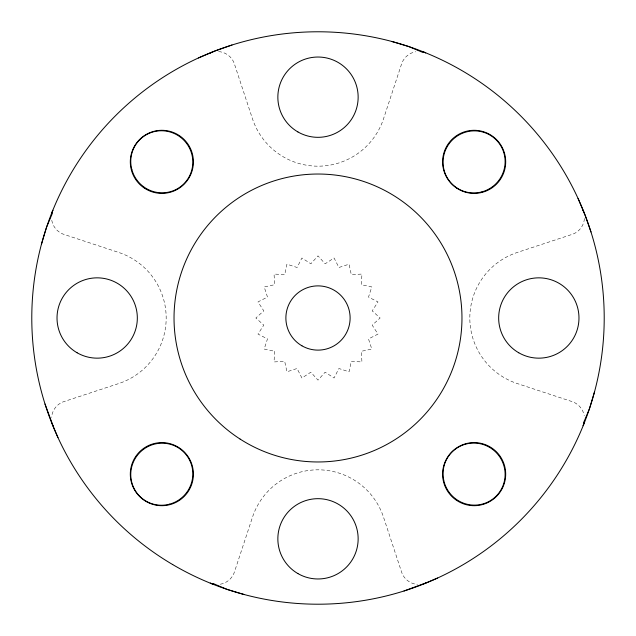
<?xml version="1.0" encoding="UTF-8"?>
<svg xmlns="http://www.w3.org/2000/svg" width="636" height="636" viewBox="0 0 636 636"><rect width="100%" height="100%" fill="white"/><g stroke="black" fill="none" stroke-linecap="round" stroke-linejoin="round"><path stroke-width="0.48" stroke-dasharray="3.18 2.39" d="M218.585 51.588A18.054 18.054 0 0 1 234.668 64.737L252.524 118.948A68.998 68.998 0 0 0 383.413 119.131L401.348 64.689A18.221 18.221 0 0 1 415.721 51.762M584.412 218.585A18.054 18.054 0 0 1 571.263 234.668L517.052 252.524A68.998 68.998 0 0 0 516.869 383.413L571.311 401.348A18.221 18.221 0 0 1 584.238 415.721M220.279 584.238A18.221 18.221 0 0 0 234.652 571.311L252.587 516.869A68.998 68.998 0 0 1 383.476 517.052L401.332 571.263A18.054 18.054 0 0 0 417.415 584.412M51.762 220.279A18.221 18.221 0 0 0 64.689 234.652L119.131 252.587A68.998 68.998 0 0 1 118.948 383.476L64.737 401.332A18.054 18.054 0 0 0 51.588 417.415M274.609 351.271L274.06 361.932L284.697 361.367L286.931 371.806L297.052 368.506L301.909 378.015L310.837 372.203L317.992 380.129L325.115 372.203L334.075 378.007L338.901 368.514L349.053 371.806L351.263 361.383L361.924 361.932L361.351 351.295L371.798 349.061L368.498 338.94L377.999 334.083L372.195 325.155L380.121 318L372.195 310.877L377.999 301.917L368.506 297.091L371.798 286.939L361.375 284.729L361.924 274.068L351.287 274.633L349.053 264.194L338.924 267.494L334.067 257.985L325.139 263.797L318 255.863L310.869 263.797L301.909 257.993L297.084 267.486L286.923 264.194L284.721 274.617L274.06 274.068L274.625 284.705L264.186 286.939L267.486 297.06L257.978 301.917L263.789 310.845L255.863 318L263.789 325.123L257.978 334.083L267.478 338.909L264.186 349.061L274.609 351.271"/><path stroke-width="0.95" d="M41.42 244.367L46.595 227.147L51.238 216.057M594.581 391.633L589.405 408.853L584.762 419.943M198.44 57.956L215 50.967L231.973 45.021M437.56 578.045L425.738 583.037A18.054 18.054 0 0 1 423.322 583.856L404.027 590.979M423.322 583.856L425.738 583.037M391.633 41.42L408.853 46.595L419.943 51.238M244.367 594.581L227.147 589.405L216.057 584.762M578.045 198.44L585.033 215L590.979 231.973M57.956 437.56L52.963 425.738A18.054 18.054 0 0 1 52.144 423.322L45.021 404.027M52.144 423.322L52.963 425.738M583.037 210.262A18.054 18.054 0 0 1 583.856 212.678M210.262 52.963A18.054 18.054 0 0 1 212.678 52.144M52.041 212.702L51.596 215.207A18.221 18.221 0 0 1 52.836 210.285L52.041 212.702M584.405 420.793L583.164 425.715A18.221 18.221 0 0 0 584.405 420.793M423.298 52.041L420.793 51.596A18.221 18.221 0 0 1 425.715 52.836L423.298 52.041M215.207 584.405L210.285 583.164A18.221 18.221 0 0 0 215.207 584.405M172.706 564.585A286.208 286.208 0 0 0 604.2 320.536A286.208 286.208 0 0 0 177.094 68.871A286.208 286.208 0 0 0 172.706 564.585M518.745 352.773A40.148 40.148 0 0 0 578.975 318A40.148 40.148 0 0 0 518.745 283.227A40.148 40.148 0 0 0 518.745 352.773M297.926 573.592A40.148 40.148 0 0 0 358.148 538.827A40.148 40.148 0 0 0 297.926 504.054A40.148 40.148 0 0 0 297.926 573.592M77.099 352.773A40.148 40.148 0 0 0 137.328 318A40.148 40.148 0 0 0 77.099 283.227A40.148 40.148 0 0 0 77.099 352.773M297.926 131.946A40.148 40.148 0 0 0 358.148 97.173A40.148 40.148 0 0 0 297.926 62.408A40.148 40.148 0 0 0 297.926 131.946M240.098 439.071A143.967 143.967 0 0 0 461.8 324.932A143.967 143.967 0 0 0 252.102 189.997A143.967 143.967 0 0 0 240.098 439.071M456.887 188.256A31.546 31.546 0 0 0 505.644 163.603A31.546 31.546 0 0 0 459.908 133.703A31.546 31.546 0 0 0 456.887 188.256M144.595 188.256A31.546 31.546 0 0 0 193.352 163.603A31.546 31.546 0 0 0 147.616 133.703A31.546 31.546 0 0 0 144.595 188.256M144.595 500.548A31.546 31.546 0 0 0 193.352 475.895A31.546 31.546 0 0 0 147.616 445.995A31.546 31.546 0 0 0 144.595 500.548M456.887 500.548A31.546 31.546 0 0 0 505.644 475.895A31.546 31.546 0 0 0 459.908 445.995A31.546 31.546 0 0 0 456.887 500.548M301.941 345.817A32.118 32.118 0 0 0 350.118 318A32.118 32.118 0 0 0 301.941 290.183A32.118 32.118 0 0 0 301.941 345.817M131.859 169.669A31.188 30.87 45 0 0 183.844 183.844A31.188 30.87 45 0 0 169.669 131.859A31.188 30.87 45 0 0 131.859 169.669M169.669 504.141A31.188 30.87 -45 0 0 183.844 452.156A31.188 30.87 -45 0 0 131.859 466.331A31.188 30.87 -45 0 0 169.669 504.141M443.697 480.061A31.188 30.87 45 0 0 494.728 497.471A31.188 30.87 45 0 0 483.829 444.731A31.188 30.87 45 0 0 443.697 480.061M481.961 191.849A31.188 30.87 -45 0 0 496.144 139.856A31.188 30.87 -45 0 0 444.151 154.039A31.188 30.87 -45 0 0 481.961 191.849"/></g></svg>
